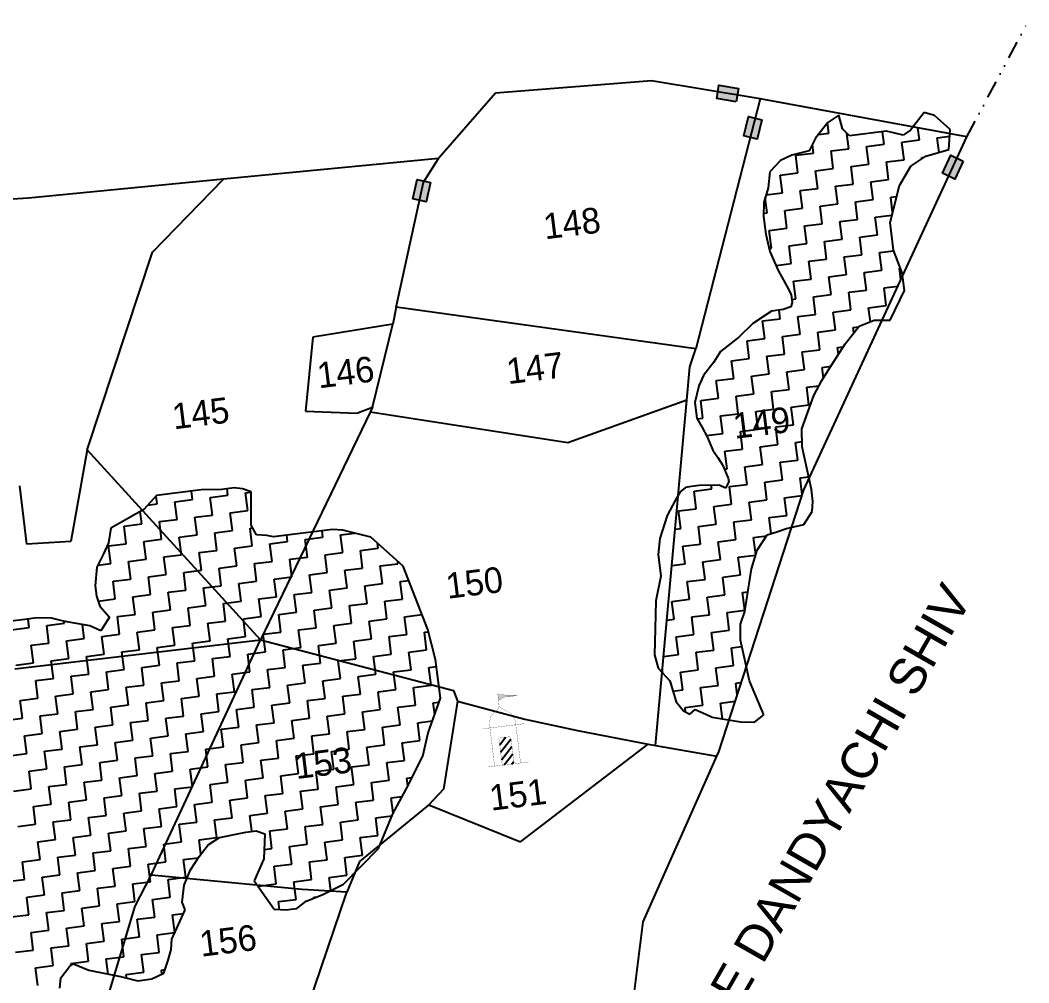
# Model space of a CAD drawing. Header units: metres. Extents: x 290108 to 292128, y 1990044 to 1991719.
# Drawn here: x 291841.8 to 292127.9, y 1991327.5 to 1991600.4 of the extents above; entities that cross this region are included whole.
import ezdxf
from ezdxf.enums import TextEntityAlignment as Align

# ---------------------------------------------------------------- set-up
doc = ezdxf.new("R2010")
doc.units = ezdxf.units.M
doc.header["$MEASUREMENT"] = 0
doc.linetypes.add('DIVIDE', pattern=[1.25, 0.5, -0.25, 0, -0.25, 0, -0.25])
for name, color, linetype in [('POLY_HATCH', 12, 'Continuous'), ('POLY_PARCEL', 6, 'Continuous'), ('TEXT_MAPOUT', 7, 'Continuous'), ('TEXT_PARCEL', 7, 'Continuous'), ('V_BOUND_LINE', 7, 'Continuous'), ('V_DIVIDE_LINE', 7, 'DIVIDE')]:
    doc.layers.add(name, color=color, linetype=linetype)
doc.styles.get("Standard").update_dxf_attribs({"font": 'arial.ttf'})
doc.styles.add('TEXT_MAP', font='')
doc.styles.get('TEXT_MAP').set_extended_font_data('Kruti Dev 050')

msp = doc.modelspace()

# ---------------------------------------------------------------- hatches: boundary and pattern name
for points in [[(292039.99, 1991582.02), (292039.34, 1991578.19), (292044.89, 1991577.26), (292045.53, 1991581.09)], [(292047.01, 1991567.65), (292050.78, 1991566.68), (292052.18, 1991572.12), (292048.41, 1991573.09)], [(292103.39, 1991557.01), (292106.92, 1991555.38), (292109.28, 1991560.48), (292105.75, 1991562.12)], [(291953.18, 1991549.75), (291956.98, 1991548.92), (291958.18, 1991554.42), (291954.38, 1991555.25)]]:
    msp.add_hatch(color=256).paths.add_polyline_path(points)
at = {"linetype": 'Continuous'}
msp.add_hatch(color=256, dxfattribs=at).paths.add_polyline_path([(291978.81, 1991408.33), (291979.84, 1991408.64), (291981.02, 1991408.67), (291982.47, 1991408.91), (291979.45, 1991408.95), (291978.45, 1991409.35), (291977.26, 1991409.38), (291977.44, 1991407.68), (291977.64, 1991407.72)])
h = msp.add_hatch(dxfattribs=at)
h.set_pattern_fill('ANSI31', color=256, scale=12.001365, angle=7.0915, style=0)
h.set_pattern_definition([(52.0915, (291708.576, 1991017.4517), (-1.183624, 0.9217083), [])])
h.paths.add_polyline_path([(291977.57, 1991396.86), (291978.53, 1991389.17), (291981.85, 1991389.58), (291980.9, 1991397.27)])

# ---------------------------------------------------------------- linework, layer by layer
for points in [[(292044.89, 1991577.26), (292039.34, 1991578.19), (292039.99, 1991582.02), (292045.53, 1991581.09)], [(292052.18, 1991572.12), (292050.78, 1991566.68), (292047.01, 1991567.65), (292048.41, 1991573.09)], [(292109.28, 1991560.48), (292106.92, 1991555.38), (292103.39, 1991557.01), (292105.75, 1991562.12)], [(291958.18, 1991554.42), (291956.98, 1991548.92), (291953.18, 1991549.75), (291954.38, 1991555.25)]]:
    msp.add_lwpolyline(points, close=True)
at = {"linetype": 'Continuous', "const_width": 0.06}
for points in [[(291977.64, 1991405.82), (291977.26, 1991409.38), (291978.45, 1991409.35), (291979.45, 1991408.95), (291982.47, 1991408.91), (291981.02, 1991408.67), (291979.84, 1991408.64), (291978.81, 1991408.33), (291977.64, 1991407.72), (291977.44, 1991407.68)], [(291975.02, 1991399.74), (291974.85, 1991401.1), (291975.28, 1991402.93), (291976.25, 1991404.17), (291977.17, 1991404.88), (291977.64, 1991405.82), (291978.42, 1991405.27), (291979.89, 1991404.45), (291980.7, 1991404.07), (291981.45, 1991403.28), (291982.06, 1991402.23), (291982.37, 1991400.65)], [(291972.98, 1991399.48), (291984.65, 1991400.93)], [(291976.37, 1991388.9), (291975.02, 1991399.74)], [(291983.72, 1991389.81), (291982.37, 1991400.65)], [(291978.53, 1991389.17), (291977.57, 1991396.86), (291980.9, 1991397.27), (291981.85, 1991389.58)], [(291974.33, 1991388.65), (291986.11, 1991390.11)]]:
    msp.add_lwpolyline(points, dxfattribs=at)
at = {"layer": 'POLY_HATCH'}
for p, q in [((292073.96, 1991573.45), (292070.83, 1991571.37)), ((292075.01, 1991569.63), (292073.96, 1991573.45)), ((292098.2, 1991574.21), (292094.3, 1991569.2)), ((292101.12, 1991573.44), (292098.2, 1991574.21)), ((292105.58, 1991569.47), (292101.12, 1991573.44)), ((292070.83, 1991571.37), (292067.41, 1991566.99)), ((292076.96, 1991567.61), (292075.01, 1991569.63)), ((292087.54, 1991568.92), (292076.96, 1991567.61)), ((292092.21, 1991567.81), (292087.54, 1991568.92)), ((292094.3, 1991569.2), (292092.21, 1991567.81)), ((292105.16, 1991563.76), (292105.58, 1991569.47)), ((292067.41, 1991566.99), (292065.6, 1991563.37)), ((292060.66, 1991562.19), (292057.45, 1991560.66)), ((292065.6, 1991563.37), (292060.66, 1991562.19)), ((292094.43, 1991559.04), (292098.61, 1991561.82)), ((292098.61, 1991561.82), (292105.16, 1991563.76)), ((292057.45, 1991560.66), (292054.46, 1991557.46)), ((292091.15, 1991553.54), (292094.43, 1991559.04)), ((292054.46, 1991557.46), (292053.9, 1991552.86)), ((292053.9, 1991552.86), (292052.71, 1991548.76)), ((292088.5, 1991543.03), (292091.15, 1991553.54)), ((292052.71, 1991548.76), (292052.64, 1991544.79)), ((292052.64, 1991544.79), (292053.26, 1991539.78)), ((292089.47, 1991535.24), (292088.5, 1991543.03)), ((292053.26, 1991539.78), (292054.44, 1991534.84)), ((292054.44, 1991534.84), (292056.8, 1991529.48)), ((292091.97, 1991528.76), (292089.47, 1991535.24)), ((292056.8, 1991529.48), (292059.73, 1991524.19)), ((292092.6, 1991523.75), (292091.97, 1991528.76)), ((292059.73, 1991524.19), (292060.49, 1991522.58)), ((292060.49, 1991522.58), (292060.77, 1991520.36)), ((292088.55, 1991515.33), (292092.6, 1991523.75)), ((292060.35, 1991519.17), (292058.19, 1991518.34)), ((292060.77, 1991520.36), (292060.35, 1991519.17)), ((292054.85, 1991517.92), (292049.62, 1991514.45)), ((292058.19, 1991518.34), (292054.85, 1991517.92)), ((292049.62, 1991514.45), (292045.58, 1991510.55)), ((292075.8, 1991508.66), (292079.71, 1991513.67)), ((292079.71, 1991513.67), (292084.02, 1991515.33)), ((292084.02, 1991515.33), (292088.55, 1991515.33)), ((292045.58, 1991510.55), (292040.42, 1991506.52)), ((292071.06, 1991501.28), (292075.8, 1991508.66)), ((292040.42, 1991506.52), (292038.54, 1991503.46)), ((292038.54, 1991503.46), (292035.62, 1991499.7)), ((292069.18, 1991498.22), (292071.06, 1991501.28)), ((292035.62, 1991499.7), (292034.29, 1991496.71)), ((292034.29, 1991496.71), (292033.17, 1991492.04)), ((292066.88, 1991493.98), (292069.18, 1991498.22)), ((292065.2, 1991489.24), (292066.88, 1991493.98)), ((292033.17, 1991492.04), (292033.73, 1991487.59)), ((292033.73, 1991487.59), (292035.19, 1991484.94)), ((292063.53, 1991484.51), (292065.2, 1991489.24)), ((292035.19, 1991484.94), (292036.65, 1991482.3)), ((292063.6, 1991479.43), (292063.53, 1991484.51)), ((292036.65, 1991482.3), (292038.25, 1991478.54)), ((292038.25, 1991478.54), (292039.64, 1991476.45)), ((292066.23, 1991467.32), (292063.6, 1991479.43)), ((292039.64, 1991476.45), (292041.03, 1991474.36)), ((292041.03, 1991474.36), (292042.63, 1991470.6)), ((292042.63, 1991470.6), (292042.77, 1991469.49)), ((291893.18, 1991467.23), (291880.46, 1991465.65)), ((291899.03, 1991467.37), (291893.18, 1991467.23)), ((291902.5, 1991467.8), (291899.03, 1991467.37)), ((291904.88, 1991467.51), (291902.5, 1991467.8)), ((291907.34, 1991466.65), (291904.88, 1991467.51)), ((292030.51, 1991467.96), (292028.98, 1991466.64)), ((292032.18, 1991468.17), (292030.51, 1991467.96)), ((292034.41, 1991468.45), (292032.18, 1991468.17)), ((292040.05, 1991468.59), (292034.41, 1991468.45)), ((292041.86, 1991467.68), (292040.05, 1991468.59)), ((292042.77, 1991469.49), (292041.86, 1991467.68)), ((292066.65, 1991463.98), (292066.23, 1991467.32)), ((291880.46, 1991465.65), (291876.84, 1991461.68)), ((291907.33, 1991457.26), (291907.34, 1991466.65)), ((292027.58, 1991464.21), (292025.28, 1991459.96)), ((292028.98, 1991466.64), (292027.58, 1991464.21)), ((291876.84, 1991461.68), (291867.51, 1991456.41)), ((292066.44, 1991461.13), (292066.65, 1991463.98)), ((292025.28, 1991459.96), (292023.26, 1991453.49)), ((292064.07, 1991457.44), (292066.44, 1991461.13)), ((291867.51, 1991456.41), (291866.86, 1991452.22)), ((291908.85, 1991454.51), (291907.33, 1991457.26)), ((291930.39, 1991456.02), (291913.62, 1991453.93)), ((291933.35, 1991455.8), (291930.39, 1991456.02)), ((291941.22, 1991453.85), (291933.35, 1991455.8)), ((292056.41, 1991455.35), (292059.12, 1991456.26)), ((292059.12, 1991456.26), (292064.07, 1991457.44)), ((291911.81, 1991454.29), (291908.85, 1991454.51)), ((291913.62, 1991453.93), (291911.81, 1991454.29)), ((291950.47, 1991445.61), (291941.22, 1991453.85)), ((292023.26, 1991453.49), (292022.7, 1991448.9)), ((292050.83, 1991450.14), (292053.69, 1991454.45)), ((292053.69, 1991454.45), (292056.41, 1991455.35)), ((291866.86, 1991452.22), (291865.49, 1991449.12)), ((292049.23, 1991444.85), (292050.83, 1991450.14)), ((291864.54, 1991447.24), (291863.6, 1991445.36)), ((291865.49, 1991449.12), (291864.54, 1991447.24)), ((292022.7, 1991448.9), (292023.46, 1991442.77)), ((291863.6, 1991445.36), (291863.09, 1991440.02)), ((291957.4, 1991427.69), (291950.47, 1991445.61)), ((292047.34, 1991432.74), (292049.23, 1991444.85)), ((292023.46, 1991442.77), (292022.06, 1991435.81)), ((291863.09, 1991440.02), (291863.45, 1991437.13)), ((291863.45, 1991437.13), (291864.39, 1991434.31)), ((292022.06, 1991435.81), (292021.92, 1991427.88)), ((291864.39, 1991434.31), (291867.14, 1991431.13)), ((292046.08, 1991429.19), (292047.34, 1991432.74)), ((291843.14, 1991430.49), (291838.52, 1991429.92)), ((291846.61, 1991430.93), (291843.14, 1991430.49)), ((291850.73, 1991430.85), (291846.61, 1991430.93)), ((291853.77, 1991430.06), (291850.73, 1991430.85)), ((291855.57, 1991429.69), (291853.77, 1991430.06)), ((291867.14, 1991431.13), (291864.68, 1991427.3)), ((291861.57, 1991428.68), (291855.57, 1991429.69)), ((291864.68, 1991427.3), (291861.57, 1991428.68)), ((291959.63, 1991419.17), (291957.4, 1991427.69)), ((292021.92, 1991427.88), (292021.71, 1991420.5)), ((292046.08, 1991424.67), (292046.08, 1991429.19)), ((292048.65, 1991413.11), (292046.08, 1991424.67)), ((291961, 1991408.19), (291959.63, 1991419.17)), ((292021.71, 1991420.5), (292022.75, 1991416.67)), ((292022.75, 1991416.67), (292026.02, 1991413.12)), ((292026.02, 1991413.12), (292027.89, 1991407.14)), ((292052.68, 1991403.43), (292048.65, 1991413.11)), ((291957.52, 1991398.37), (291961, 1991408.19)), ((292027.89, 1991407.14), (292029.91, 1991404.56)), ((292029.91, 1991404.56), (292031.72, 1991403.65)), ((292031.72, 1991403.65), (292033.25, 1991404.98)), ((292033.25, 1991404.98), (292036.25, 1991403.65)), ((292036.25, 1991403.65), (292038.06, 1991402.75)), ((292038.06, 1991402.75), (292046.14, 1991401.49)), ((292046.14, 1991401.49), (292050.11, 1991401.42)), ((292050.11, 1991401.42), (292052.68, 1991403.43)), ((291956, 1991391.72), (291957.52, 1991398.37)), ((291951.3, 1991382.34), (291956, 1991391.72)), ((291947.46, 1991375.4), (291951.3, 1991382.34)), ((291943.41, 1991365.51), (291947.46, 1991375.4)), ((291898.39, 1991368.71), (291905.83, 1991370.22)), ((291905.83, 1991370.22), (291908.72, 1991370.58)), ((291908.72, 1991370.58), (291911.18, 1991369.72)), ((291911.18, 1991369.72), (291910.88, 1991362.64)), ((291895.13, 1991366.55), (291898.39, 1991368.71)), ((291892.6, 1991363.3), (291895.13, 1991366.55)), ((291933.5, 1991355.48), (291943.41, 1991365.51)), ((291890.14, 1991359.47), (291892.6, 1991363.3)), ((291910.88, 1991362.64), (291908.13, 1991356.43)), ((291888.33, 1991355.14), (291890.14, 1991359.47)), ((291908.13, 1991356.43), (291913.84, 1991348.34)), ((291927.43, 1991352.37), (291933.5, 1991355.48)), ((291887.75, 1991350.37), (291888.33, 1991355.14)), ((291888.62, 1991348.13), (291887.75, 1991350.37)), ((291920.27, 1991348.55), (291922.95, 1991350.64)), ((291922.95, 1991350.64), (291927.43, 1991352.37)), ((291884.83, 1991339.84), (291888.62, 1991348.13)), ((291913.84, 1991348.34), (291917.38, 1991348.19)), ((291917.38, 1991348.19), (291918.54, 1991348.33)), ((291918.54, 1991348.33), (291920.27, 1991348.55)), ((291884.61, 1991336.88), (291884.83, 1991339.84)), ((291883.81, 1991333.85), (291884.61, 1991336.88)), ((291855.84, 1991332.13), (291856.93, 1991332.85)), ((291856.93, 1991332.85), (291861.26, 1991331.04)), ((291882.51, 1991330.16), (291883.81, 1991333.85)), ((291853.31, 1991328.88), (291855.84, 1991332.13)), ((291861.26, 1991331.04), (291870.3, 1991329.23)), ((291879.18, 1991328.58), (291882.51, 1991330.16)), ((291853.09, 1991325.92), (291853.31, 1991328.88)), ((291870.3, 1991329.23), (291875.14, 1991328.07)), ((291875.14, 1991328.07), (291879.18, 1991328.58))]:
    msp.add_line(p, q, dxfattribs=at)
at = {"layer": 'POLY_HATCH', "linetype": 'Continuous'}
for p, q in [((292071.18, 1991568.37), (292070.81, 1991571.34)), ((292068.21, 1991568), (292071.18, 1991568.37)), ((292076.81, 1991563.98), (292076.27, 1991568.31)), ((292086.84, 1991565.23), (292086.39, 1991568.78)), ((292096.86, 1991566.48), (292096.43, 1991569.88)), ((292101.87, 1991567.1), (292105.44, 1991567.55)), ((292102.39, 1991562.94), (292101.87, 1991567.1)), ((292066.79, 1991562.74), (292066.49, 1991565.14)), ((292081.82, 1991564.61), (292086.84, 1991565.23)), ((292082.45, 1991559.6), (292081.82, 1991564.61)), ((292091.85, 1991565.86), (292096.86, 1991566.48)), ((292092.47, 1991560.84), (292091.85, 1991565.86)), ((292061.78, 1991562.11), (292066.79, 1991562.74)), ((292062.4, 1991557.1), (292061.78, 1991562.11)), ((292071.8, 1991563.36), (292076.81, 1991563.98)), ((292072.42, 1991558.35), (292071.8, 1991563.36)), ((292097.48, 1991561.47), (292098.22, 1991561.56)), ((292097.53, 1991561.1), (292097.48, 1991561.47)), ((292077.44, 1991558.97), (292082.45, 1991559.6)), ((292078.06, 1991553.96), (292077.44, 1991558.97)), ((292087.46, 1991560.22), (292092.47, 1991560.84)), ((292088.08, 1991555.21), (292087.46, 1991560.22)), ((292057.39, 1991556.48), (292062.4, 1991557.1)), ((292058.01, 1991551.47), (292057.39, 1991556.48)), ((292067.41, 1991557.73), (292072.42, 1991558.35)), ((292068.04, 1991552.71), (292067.41, 1991557.73)), ((292073.05, 1991553.34), (292078.06, 1991553.96)), ((292073.67, 1991548.33), (292073.05, 1991553.34)), ((292083.07, 1991554.59), (292088.08, 1991555.21)), ((292083.69, 1991549.57), (292083.07, 1991554.59)), ((292053.63, 1991545.83), (292053.1, 1991550.09)), ((292053.32, 1991550.88), (292058.01, 1991551.47)), ((292063.02, 1991552.09), (292068.04, 1991552.71)), ((292063.65, 1991547.08), (292063.02, 1991552.09)), ((292088.71, 1991550.2), (292090.36, 1991550.4)), ((292089.23, 1991545.94), (292088.71, 1991550.2)), ((292058.64, 1991546.46), (292063.65, 1991547.08)), ((292068.66, 1991547.7), (292073.67, 1991548.33)), ((292069.28, 1991542.69), (292068.66, 1991547.7)), ((292078.68, 1991548.95), (292083.69, 1991549.57)), ((292079.31, 1991543.94), (292078.68, 1991548.95)), ((292052.65, 1991545.71), (292053.63, 1991545.83)), ((292059.26, 1991541.45), (292058.64, 1991546.46)), ((292084.32, 1991544.56), (292089.03, 1991545.15)), ((292084.94, 1991539.55), (292084.32, 1991544.56)), ((292054.25, 1991540.82), (292059.26, 1991541.45)), ((292064.27, 1991542.07), (292069.28, 1991542.69)), ((292064.9, 1991537.06), (292064.27, 1991542.07)), ((292074.29, 1991543.32), (292079.31, 1991543.94)), ((292074.92, 1991538.3), (292074.29, 1991543.32)), ((292054.87, 1991535.81), (292054.25, 1991540.82)), ((292079.93, 1991538.93), (292084.94, 1991539.55)), ((292080.55, 1991533.92), (292079.93, 1991538.93)), ((292054.23, 1991535.73), (292054.87, 1991535.81)), ((292059.88, 1991536.43), (292064.9, 1991537.06)), ((292060.51, 1991531.42), (292059.88, 1991536.43)), ((292069.91, 1991537.68), (292074.92, 1991538.3)), ((292070.53, 1991532.67), (292069.91, 1991537.68)), ((292075.54, 1991533.29), (292080.55, 1991533.92)), ((292076.16, 1991528.28), (292075.54, 1991533.29)), ((292085.56, 1991534.54), (292089.55, 1991535.04)), ((292086.19, 1991529.53), (292085.56, 1991534.54)), ((292056.18, 1991530.88), (292060.51, 1991531.42)), ((292065.52, 1991532.05), (292070.53, 1991532.67)), ((292066.14, 1991527.03), (292065.52, 1991532.05)), ((292091.2, 1991530.15), (292091.42, 1991530.18)), ((292091.6, 1991526.91), (292091.2, 1991530.15)), ((292061.13, 1991526.41), (292066.14, 1991527.03)), ((292071.15, 1991527.66), (292076.16, 1991528.28)), ((292071.78, 1991522.65), (292071.15, 1991527.66)), ((292081.18, 1991528.9), (292086.19, 1991529.53)), ((292081.8, 1991523.89), (292081.18, 1991528.9)), ((292061.75, 1991521.4), (292061.13, 1991526.41)), ((292086.81, 1991524.52), (292090.72, 1991525)), ((292087.43, 1991519.51), (292086.81, 1991524.52)), ((292060.66, 1991521.26), (292061.75, 1991521.4)), ((292066.77, 1991522.02), (292071.78, 1991522.65)), ((292067.39, 1991517.01), (292066.77, 1991522.02)), ((292076.79, 1991523.27), (292081.8, 1991523.89)), ((292077.41, 1991518.26), (292076.79, 1991523.27)), ((292082.42, 1991518.88), (292087.43, 1991519.51)), ((292082.92, 1991514.91), (292082.42, 1991518.88)), ((292052.35, 1991515.14), (292057.37, 1991515.76)), ((292057.37, 1991515.76), (292057.06, 1991518.2)), ((292062.38, 1991516.39), (292067.39, 1991517.01)), ((292063, 1991511.38), (292062.38, 1991516.39)), ((292072.4, 1991517.64), (292077.41, 1991518.26)), ((292073.02, 1991512.62), (292072.4, 1991517.64)), ((292052.98, 1991510.13), (292052.35, 1991515.14)), ((292078.04, 1991513.25), (292079.52, 1991513.43)), ((292078.22, 1991511.76), (292078.04, 1991513.25)), ((292047.97, 1991509.51), (292052.98, 1991510.13)), ((292057.99, 1991510.75), (292063, 1991511.38)), ((292058.61, 1991505.74), (292057.99, 1991510.75)), ((292068.01, 1991512), (292073.02, 1991512.62)), ((292068.64, 1991506.99), (292068.01, 1991512)), ((292048.59, 1991504.49), (292047.97, 1991509.51)), ((292063.62, 1991506.37), (292068.64, 1991506.99)), ((292073.65, 1991507.61), (292075.26, 1991507.81)), ((292073.89, 1991505.68), (292073.65, 1991507.61)), ((292043.58, 1991503.87), (292048.59, 1991504.49)), ((292053.6, 1991505.12), (292058.61, 1991505.74)), ((292054.23, 1991500.11), (292053.6, 1991505.12)), ((292064.25, 1991501.35), (292063.62, 1991506.37)), ((292038.36, 1991503.22), (292038.57, 1991503.25)), ((292038.57, 1991503.25), (292038.54, 1991503.45)), ((292044.2, 1991498.86), (292043.58, 1991503.87)), ((292059.24, 1991500.73), (292064.25, 1991501.35)), ((292069.26, 1991501.98), (292071.7, 1991502.28)), ((292069.63, 1991498.96), (292069.26, 1991501.98)), ((292039.19, 1991498.24), (292044.2, 1991498.86)), ((292049.21, 1991499.48), (292054.23, 1991500.11)), ((292049.84, 1991494.47), (292049.21, 1991499.48)), ((292059.86, 1991495.72), (292059.24, 1991500.73)), ((292039.81, 1991493.23), (292039.19, 1991498.24)), ((292054.85, 1991495.1), (292059.86, 1991495.72)), ((292064.87, 1991496.34), (292068.4, 1991496.78)), ((292065.49, 1991491.33), (292064.87, 1991496.34)), ((292034.8, 1991492.6), (292039.81, 1991493.23)), ((292044.83, 1991493.85), (292049.84, 1991494.47)), ((292045.45, 1991488.84), (292044.83, 1991493.85)), ((292055.47, 1991490.08), (292054.85, 1991495.1)), ((292035.43, 1991487.59), (292034.8, 1991492.6)), ((292050.46, 1991489.46), (292055.47, 1991490.08)), ((292060.48, 1991490.71), (292065.49, 1991491.33)), ((292061.11, 1991485.7), (292060.48, 1991490.71)), ((292033.84, 1991487.39), (292035.43, 1991487.59)), ((292040.44, 1991488.21), (292045.45, 1991488.84)), ((292041.06, 1991483.2), (292040.44, 1991488.21)), ((292051.08, 1991484.45), (292050.46, 1991489.46)), ((292046.07, 1991483.83), (292051.08, 1991484.45)), ((292056.1, 1991485.07), (292061.11, 1991485.7)), ((292056.72, 1991480.06), (292056.1, 1991485.07)), ((292036.47, 1991482.63), (292041.06, 1991483.2)), ((292046.7, 1991478.81), (292046.07, 1991483.83)), ((292041.68, 1991478.19), (292046.7, 1991478.81)), ((292051.71, 1991479.44), (292056.72, 1991480.06)), ((292052.33, 1991474.43), (292051.71, 1991479.44)), ((292061.73, 1991480.68), (292063.58, 1991480.91)), ((292062.35, 1991475.67), (292061.73, 1991480.68)), ((292042.31, 1991473.18), (292041.68, 1991478.19)), ((292057.34, 1991475.05), (292062.35, 1991475.67)), ((292041.57, 1991473.09), (292042.31, 1991473.18)), ((292047.32, 1991473.8), (292052.33, 1991474.43)), ((292047.94, 1991468.79), (292047.32, 1991473.8)), ((292057.97, 1991470.04), (292057.34, 1991475.05)), ((292052.95, 1991469.42), (292057.97, 1991470.04)), ((292062.98, 1991470.66), (292065.44, 1991470.97)), ((292063.57, 1991465.91), (292062.98, 1991470.66)), ((291900.74, 1991465.75), (291900.52, 1991467.56)), ((292032.91, 1991466.92), (292037.92, 1991467.54)), ((292033.53, 1991461.91), (292032.91, 1991466.92)), ((292037.92, 1991467.54), (292037.8, 1991468.53)), ((292042.93, 1991468.17), (292047.94, 1991468.79)), ((292043.55, 1991463.16), (292042.93, 1991468.17)), ((292053.58, 1991464.4), (292052.95, 1991469.42)), ((291880.7, 1991463.25), (291880.4, 1991465.59)), ((291885.71, 1991463.88), (291890.72, 1991464.5)), ((291890.72, 1991464.5), (291890.42, 1991466.89)), ((291895.73, 1991465.12), (291900.74, 1991465.75)), ((291896.35, 1991460.11), (291895.73, 1991465.12)), ((291905.75, 1991466.37), (291907.34, 1991466.57)), ((291906.38, 1991461.36), (291905.75, 1991466.37)), ((292048.57, 1991463.78), (292053.58, 1991464.4)), ((292058.59, 1991465.03), (292063.48, 1991465.64)), ((292059.21, 1991460.02), (292058.59, 1991465.03)), ((291877.96, 1991462.91), (291880.7, 1991463.25)), ((291886.33, 1991458.86), (291885.71, 1991463.88)), ((291901.36, 1991460.73), (291906.38, 1991461.36)), ((292028.52, 1991461.29), (292033.53, 1991461.91)), ((292029.14, 1991456.27), (292028.52, 1991461.29)), ((292038.54, 1991462.53), (292043.55, 1991463.16)), ((292039.17, 1991457.52), (292038.54, 1991462.53)), ((292049.19, 1991458.77), (292048.57, 1991463.78)), ((291876.31, 1991457.62), (291875.87, 1991461.13)), ((291881.32, 1991458.24), (291886.33, 1991458.86)), ((291891.34, 1991459.49), (291896.35, 1991460.11)), ((291891.97, 1991454.48), (291891.34, 1991459.49)), ((291901.99, 1991455.72), (291901.36, 1991460.73)), ((292044.18, 1991458.15), (292049.19, 1991458.77)), ((292054.2, 1991459.39), (292059.21, 1991460.02)), ((292054.77, 1991454.81), (292054.2, 1991459.39)), ((291871.3, 1991456.99), (291876.31, 1991457.62)), ((291871.92, 1991451.98), (291871.3, 1991456.99)), ((291881.94, 1991453.23), (291881.32, 1991458.24)), ((291896.98, 1991455.1), (291901.99, 1991455.72)), ((291907, 1991456.35), (291907.78, 1991456.44)), ((291907.62, 1991451.33), (291907, 1991456.35)), ((291927.67, 1991453.83), (291927.44, 1991455.65)), ((292027.53, 1991456.07), (292029.14, 1991456.27)), ((292034.16, 1991456.9), (292039.17, 1991457.52)), ((292034.78, 1991451.89), (292034.16, 1991456.9)), ((292044.8, 1991453.13), (292044.18, 1991458.15)), ((291876.93, 1991452.61), (291881.94, 1991453.23)), ((291886.95, 1991453.85), (291891.97, 1991454.48)), ((291887.58, 1991448.84), (291886.95, 1991453.85)), ((291897.6, 1991450.09), (291896.98, 1991455.1)), ((291917.65, 1991452.58), (291917.42, 1991454.4)), ((291922.66, 1991453.21), (291927.67, 1991453.83)), ((291923.28, 1991448.19), (291922.66, 1991453.21)), ((291932.68, 1991454.45), (291936.74, 1991454.96)), ((291933.3, 1991449.44), (291932.68, 1991454.45)), ((292039.79, 1991452.51), (292044.8, 1991453.13)), ((292049.81, 1991453.76), (292053.54, 1991454.22)), ((292050.43, 1991448.8), (292049.81, 1991453.76)), ((291866.91, 1991451.36), (291871.92, 1991451.98)), ((291867.53, 1991446.35), (291866.91, 1991451.36)), ((291877.55, 1991447.59), (291876.93, 1991452.61)), ((291892.59, 1991449.46), (291897.6, 1991450.09)), ((291902.61, 1991450.71), (291907.62, 1991451.33)), ((291903.24, 1991445.7), (291902.61, 1991450.71)), ((291912.63, 1991451.96), (291917.65, 1991452.58)), ((291913.26, 1991446.95), (291912.63, 1991451.96)), ((291938.32, 1991450.06), (291943.33, 1991450.69)), ((291938.94, 1991445.05), (291938.32, 1991450.06)), ((291943.33, 1991450.69), (291943.15, 1991452.13)), ((292029.77, 1991451.26), (292034.78, 1991451.89)), ((292030.39, 1991446.25), (292029.77, 1991451.26)), ((292040.41, 1991447.5), (292039.79, 1991452.51)), ((291872.54, 1991446.97), (291877.55, 1991447.59)), ((291873.17, 1991441.96), (291872.54, 1991446.97)), ((291882.57, 1991448.22), (291887.58, 1991448.84)), ((291883.19, 1991443.21), (291882.57, 1991448.22)), ((291893.21, 1991444.45), (291892.59, 1991449.46)), ((291908.25, 1991446.32), (291913.26, 1991446.95)), ((291918.27, 1991447.57), (291923.28, 1991448.19)), ((291918.89, 1991442.56), (291918.27, 1991447.57)), ((291928.29, 1991448.82), (291933.3, 1991449.44)), ((291928.92, 1991443.81), (291928.29, 1991448.82)), ((291948.96, 1991446.3), (291948.87, 1991447.03)), ((292035.4, 1991446.88), (292040.41, 1991447.5)), ((292045.43, 1991448.12), (292050.41, 1991448.74)), ((292046.05, 1991443.11), (292045.43, 1991448.12)), ((291863.87, 1991445.89), (291867.53, 1991446.35)), ((291888.2, 1991443.83), (291893.21, 1991444.45)), ((291898.22, 1991445.08), (291903.24, 1991445.7)), ((291898.85, 1991440.07), (291898.22, 1991445.08)), ((291908.87, 1991441.31), (291908.25, 1991446.32)), ((291933.93, 1991444.43), (291938.94, 1991445.05)), ((291934.55, 1991439.42), (291933.93, 1991444.43)), ((291943.95, 1991445.68), (291948.96, 1991446.3)), ((291944.57, 1991440.66), (291943.95, 1991445.68)), ((292026.59, 1991445.78), (292030.39, 1991446.25)), ((292036.03, 1991441.86), (292035.4, 1991446.88)), ((291868.16, 1991441.34), (291873.17, 1991441.96)), ((291868.78, 1991436.32), (291868.16, 1991441.34)), ((291878.18, 1991442.58), (291883.19, 1991443.21)), ((291878.8, 1991437.57), (291878.18, 1991442.58)), ((291888.82, 1991438.82), (291888.2, 1991443.83)), ((291903.86, 1991440.69), (291908.87, 1991441.31)), ((291913.88, 1991441.94), (291918.89, 1991442.56)), ((291914.5, 1991436.92), (291913.88, 1991441.94)), ((291923.9, 1991443.18), (291928.92, 1991443.81)), ((291924.53, 1991438.17), (291923.9, 1991443.18)), ((291949.58, 1991441.29), (291952.02, 1991441.59)), ((291950.21, 1991436.28), (291949.58, 1991441.29)), ((292031.01, 1991441.24), (292036.03, 1991441.86)), ((292031.64, 1991436.23), (292031.01, 1991441.24)), ((292041.04, 1991442.49), (292046.05, 1991443.11)), ((292041.66, 1991437.48), (292041.04, 1991442.49)), ((291883.81, 1991438.19), (291888.82, 1991438.82)), ((291893.84, 1991439.44), (291898.85, 1991440.07)), ((291894.46, 1991434.43), (291893.84, 1991439.44)), ((291904.48, 1991435.68), (291903.86, 1991440.69)), ((291929.54, 1991438.79), (291934.55, 1991439.42)), ((291930.16, 1991433.78), (291929.54, 1991438.79)), ((291939.56, 1991440.04), (291944.57, 1991440.66)), ((291940.19, 1991435.03), (291939.56, 1991440.04)), ((291863.92, 1991435.72), (291868.78, 1991436.32)), ((291873.79, 1991436.95), (291878.8, 1991437.57)), ((291874.41, 1991431.94), (291873.79, 1991436.95)), ((291884.44, 1991433.18), (291883.81, 1991438.19)), ((291899.47, 1991435.05), (291904.48, 1991435.68)), ((291909.49, 1991436.3), (291914.5, 1991436.92)), ((291910.12, 1991431.29), (291909.49, 1991436.3)), ((291919.52, 1991437.55), (291924.53, 1991438.17)), ((291920.14, 1991432.54), (291919.52, 1991437.55)), ((291945.2, 1991435.65), (291950.21, 1991436.28)), ((291945.82, 1991430.64), (291945.2, 1991435.65)), ((292026.63, 1991435.61), (292031.64, 1991436.23)), ((292027.25, 1991430.59), (292026.63, 1991435.61)), ((292036.65, 1991436.85), (292041.66, 1991437.48)), ((292037.27, 1991431.84), (292036.65, 1991436.85)), ((292046.67, 1991438.1), (292048.21, 1991438.29)), ((292047.3, 1991433.09), (292046.67, 1991438.1)), ((291879.43, 1991432.56), (291884.44, 1991433.18)), ((291889.45, 1991433.81), (291894.46, 1991434.43)), ((291890.07, 1991428.8), (291889.45, 1991433.81)), ((291900.09, 1991430.04), (291899.47, 1991435.05)), ((291925.15, 1991433.16), (291930.16, 1991433.78)), ((291925.77, 1991428.15), (291925.15, 1991433.16)), ((291935.17, 1991434.41), (291940.19, 1991435.03)), ((291935.8, 1991429.4), (291935.17, 1991434.41)), ((292042.28, 1991432.46), (292047.3, 1991433.09)), ((291844.35, 1991428.2), (291844.05, 1991430.61)), ((291854.37, 1991429.44), (291854.31, 1991429.91)), ((291869.4, 1991431.31), (291874.41, 1991431.94)), ((291870.03, 1991426.3), (291869.4, 1991431.31)), ((291880.05, 1991427.55), (291879.43, 1991432.56)), ((291895.08, 1991429.42), (291900.09, 1991430.04)), ((291905.11, 1991430.67), (291910.12, 1991431.29)), ((291905.73, 1991425.65), (291905.11, 1991430.67)), ((291915.13, 1991431.91), (291920.14, 1991432.54)), ((291915.75, 1991426.9), (291915.13, 1991431.91)), ((291940.81, 1991430.02), (291945.82, 1991430.64)), ((291941.43, 1991425.01), (291940.81, 1991430.02)), ((291950.83, 1991431.27), (291955.78, 1991431.88)), ((291951.46, 1991426.25), (291950.83, 1991431.27)), ((292025.19, 1991430.34), (292027.25, 1991430.59)), ((292032.26, 1991431.22), (292037.27, 1991431.84)), ((292032.88, 1991426.21), (292032.26, 1991431.22)), ((292042.91, 1991427.45), (292042.28, 1991432.46)), ((291839.33, 1991427.57), (291844.35, 1991428.2)), ((291849.36, 1991428.82), (291854.37, 1991429.44)), ((291849.98, 1991423.81), (291849.36, 1991428.82)), ((291860, 1991425.05), (291859.51, 1991429.03)), ((291875.04, 1991426.93), (291880.05, 1991427.55)), ((291875.66, 1991421.91), (291875.04, 1991426.93)), ((291885.06, 1991428.17), (291890.07, 1991428.8)), ((291885.68, 1991423.16), (291885.06, 1991428.17)), ((291895.71, 1991424.41), (291895.08, 1991429.42)), ((291910.74, 1991426.28), (291915.75, 1991426.9)), ((291920.76, 1991427.52), (291925.77, 1991428.15)), ((291921.39, 1991422.51), (291920.76, 1991427.52)), ((291930.79, 1991428.77), (291935.8, 1991429.4)), ((291931.41, 1991423.76), (291930.79, 1991428.77)), ((291956.47, 1991426.88), (291957.57, 1991427.02)), ((291957.09, 1991421.87), (291956.47, 1991426.88)), ((292037.9, 1991426.83), (292042.91, 1991427.45)), ((291854.99, 1991424.43), (291860, 1991425.05)), ((291855.61, 1991419.42), (291854.99, 1991424.43)), ((291865.01, 1991425.68), (291870.03, 1991426.3)), ((291865.64, 1991420.67), (291865.01, 1991425.68)), ((291890.69, 1991423.78), (291895.71, 1991424.41)), ((291900.72, 1991425.03), (291905.73, 1991425.65)), ((291901.34, 1991420.02), (291900.72, 1991425.03)), ((291911.36, 1991421.27), (291910.74, 1991426.28)), ((291936.42, 1991424.38), (291941.43, 1991425.01)), ((291937.04, 1991419.37), (291936.42, 1991424.38)), ((291946.44, 1991425.63), (291951.46, 1991426.25)), ((291947.07, 1991420.62), (291946.44, 1991425.63)), ((292027.87, 1991425.58), (292032.88, 1991426.21)), ((292028.5, 1991420.57), (292027.87, 1991425.58)), ((292038.52, 1991421.82), (292037.9, 1991426.83)), ((291844.97, 1991423.18), (291849.98, 1991423.81)), ((291845.59, 1991418.17), (291844.97, 1991423.18)), ((291870.65, 1991421.29), (291875.66, 1991421.91)), ((291871.27, 1991416.28), (291870.65, 1991421.29)), ((291880.67, 1991422.54), (291885.68, 1991423.16)), ((291881.3, 1991417.53), (291880.67, 1991422.54)), ((291891.32, 1991418.77), (291890.69, 1991423.78)), ((291906.35, 1991420.64), (291911.36, 1991421.27)), ((291916.38, 1991421.89), (291921.39, 1991422.51)), ((291917, 1991416.88), (291916.38, 1991421.89)), ((291926.4, 1991423.14), (291931.41, 1991423.76)), ((291927.02, 1991418.13), (291926.4, 1991423.14)), ((291952.08, 1991421.24), (291957.09, 1991421.87)), ((291952.7, 1991416.23), (291952.08, 1991421.24)), ((292033.51, 1991421.19), (292038.52, 1991421.82)), ((292034.13, 1991416.18), (292033.51, 1991421.19)), ((292043.53, 1991422.44), (292046.49, 1991422.81)), ((292044.15, 1991417.43), (292043.53, 1991422.44)), ((291850.6, 1991418.8), (291855.61, 1991419.42)), ((291851.23, 1991413.79), (291850.6, 1991418.8)), ((291860.63, 1991420.04), (291865.64, 1991420.67)), ((291861.25, 1991415.03), (291860.63, 1991420.04)), ((291886.31, 1991418.15), (291891.32, 1991418.77)), ((291896.33, 1991419.4), (291901.34, 1991420.02)), ((291896.95, 1991414.38), (291896.33, 1991419.4)), ((291906.98, 1991415.63), (291906.35, 1991420.64)), ((291932.03, 1991418.75), (291937.04, 1991419.37)), ((291932.66, 1991413.74), (291932.03, 1991418.75)), ((291942.06, 1991420), (291947.07, 1991420.62)), ((291942.68, 1991414.98), (291942.06, 1991420)), ((292024.25, 1991420.04), (292028.5, 1991420.57)), ((291840.58, 1991417.55), (291845.59, 1991418.17)), ((291866.26, 1991415.66), (291871.27, 1991416.28)), ((291866.88, 1991410.64), (291866.26, 1991415.66)), ((291876.28, 1991416.9), (291881.3, 1991417.53)), ((291876.91, 1991411.89), (291876.28, 1991416.9)), ((291886.93, 1991413.14), (291886.31, 1991418.15)), ((291901.96, 1991415.01), (291906.98, 1991415.63)), ((291911.99, 1991416.26), (291917, 1991416.88)), ((291912.61, 1991411.24), (291911.99, 1991416.26)), ((291922.01, 1991417.5), (291927.02, 1991418.13)), ((291922.63, 1991412.49), (291922.01, 1991417.5)), ((291947.69, 1991415.61), (291952.7, 1991416.23)), ((291948.31, 1991410.6), (291947.69, 1991415.61)), ((291957.71, 1991416.85), (291959.88, 1991417.12)), ((291958.34, 1991411.84), (291957.71, 1991416.85)), ((292024.07, 1991415.24), (292023.92, 1991416.43)), ((292029.12, 1991415.56), (292034.13, 1991416.18)), ((292029.74, 1991410.55), (292029.12, 1991415.56)), ((292039.14, 1991416.81), (292044.15, 1991417.43)), ((292039.77, 1991411.8), (292039.14, 1991416.81)), ((291846.22, 1991413.16), (291851.23, 1991413.79)), ((291846.84, 1991408.15), (291846.22, 1991413.16)), ((291856.24, 1991414.41), (291861.25, 1991415.03)), ((291856.86, 1991409.4), (291856.24, 1991414.41)), ((291881.92, 1991412.51), (291886.93, 1991413.14)), ((291891.94, 1991413.76), (291896.95, 1991414.38)), ((291892.57, 1991408.75), (291891.94, 1991413.76)), ((291902.59, 1991410), (291901.96, 1991415.01)), ((291927.65, 1991413.11), (291932.66, 1991413.74)), ((291928.27, 1991408.1), (291927.65, 1991413.11)), ((291937.67, 1991414.36), (291942.68, 1991414.98)), ((291938.29, 1991409.35), (291937.67, 1991414.36)), ((292044.78, 1991412.42), (292046.3, 1991412.61)), ((291861.87, 1991410.02), (291866.88, 1991410.64)), ((291862.5, 1991405.01), (291861.87, 1991410.02)), ((291871.9, 1991411.27), (291876.91, 1991411.89)), ((291872.52, 1991406.26), (291871.9, 1991411.27)), ((291882.54, 1991407.5), (291881.92, 1991412.51)), ((291897.58, 1991409.37), (291902.59, 1991410)), ((291907.6, 1991410.62), (291912.61, 1991411.24)), ((291908.22, 1991405.61), (291907.6, 1991410.62)), ((291917.62, 1991411.87), (291922.63, 1991412.49)), ((291918.25, 1991406.86), (291917.62, 1991411.87)), ((291943.3, 1991409.97), (291948.31, 1991410.6)), ((291943.93, 1991404.96), (291943.3, 1991409.97)), ((291953.33, 1991411.22), (291958.34, 1991411.84)), ((291953.95, 1991406.21), (291953.33, 1991411.22)), ((292026.93, 1991410.2), (292029.74, 1991410.55)), ((292034.76, 1991411.17), (292039.77, 1991411.8)), ((292035.38, 1991406.16), (292034.76, 1991411.17)), ((292045.18, 1991409.17), (292044.78, 1991412.42)), ((291841.83, 1991407.53), (291846.84, 1991408.15)), ((291842.45, 1991402.52), (291841.83, 1991407.53)), ((291851.85, 1991408.77), (291856.86, 1991409.4)), ((291852.47, 1991403.76), (291851.85, 1991408.77)), ((291877.53, 1991406.88), (291882.54, 1991407.5)), ((291878.15, 1991401.87), (291877.53, 1991406.88)), ((291887.55, 1991408.13), (291892.57, 1991408.75)), ((291888.18, 1991403.11), (291887.55, 1991408.13)), ((291898.2, 1991404.36), (291897.58, 1991409.37)), ((291913.23, 1991406.23), (291918.25, 1991406.86)), ((291923.26, 1991407.48), (291928.27, 1991408.1)), ((291923.88, 1991402.47), (291923.26, 1991407.48)), ((291933.28, 1991408.73), (291938.29, 1991409.35)), ((291933.9, 1991403.71), (291933.28, 1991408.73)), ((291958.96, 1991406.83), (291960.59, 1991407.03)), ((292040.39, 1991406.78), (292044.58, 1991407.31)), ((291857.49, 1991404.39), (291862.5, 1991405.01)), ((291858.11, 1991399.37), (291857.49, 1991404.39)), ((291867.51, 1991405.63), (291872.52, 1991406.26)), ((291868.13, 1991400.62), (291867.51, 1991405.63)), ((291893.19, 1991403.74), (291898.2, 1991404.36)), ((291903.21, 1991404.99), (291908.22, 1991405.61)), ((291903.83, 1991399.97), (291903.21, 1991404.99)), ((291913.86, 1991401.22), (291913.23, 1991406.23)), ((291938.91, 1991404.34), (291943.93, 1991404.96)), ((291939.54, 1991399.33), (291938.91, 1991404.34)), ((291948.94, 1991405.58), (291953.95, 1991406.21)), ((291949.56, 1991400.57), (291948.94, 1991405.58)), ((291959.37, 1991403.58), (291958.96, 1991406.83)), ((292030.37, 1991405.54), (292035.38, 1991406.16)), ((292030.53, 1991404.25), (292030.37, 1991405.54)), ((292040.95, 1991402.3), (292040.39, 1991406.78)), ((291837.44, 1991401.89), (291842.45, 1991402.52)), ((291847.46, 1991403.14), (291852.47, 1991403.76)), ((291848.09, 1991398.13), (291847.46, 1991403.14)), ((291873.14, 1991401.24), (291878.15, 1991401.87)), ((291873.77, 1991396.23), (291873.14, 1991401.24)), ((291883.17, 1991402.49), (291888.18, 1991403.11)), ((291883.79, 1991397.48), (291883.17, 1991402.49)), ((291893.81, 1991398.73), (291893.19, 1991403.74)), ((291908.85, 1991400.6), (291913.86, 1991401.22)), ((291918.87, 1991401.84), (291923.88, 1991402.47)), ((291919.49, 1991396.83), (291918.87, 1991401.84)), ((291928.89, 1991403.09), (291933.9, 1991403.71)), ((291929.52, 1991398.08), (291928.89, 1991403.09)), ((291954.57, 1991401.2), (291958.7, 1991401.71)), ((291955.2, 1991396.19), (291954.57, 1991401.2)), ((291853.1, 1991398.75), (291858.11, 1991399.37)), ((291853.72, 1991393.74), (291853.1, 1991398.75)), ((291863.12, 1991400), (291868.13, 1991400.62)), ((291863.74, 1991394.99), (291863.12, 1991400)), ((291888.8, 1991398.1), (291893.81, 1991398.73)), ((291898.82, 1991399.35), (291903.83, 1991399.97)), ((291899.45, 1991394.34), (291898.82, 1991399.35)), ((291909.47, 1991395.59), (291908.85, 1991400.6)), ((291934.53, 1991398.7), (291939.54, 1991399.33)), ((291935.15, 1991393.69), (291934.53, 1991398.7)), ((291944.55, 1991399.95), (291949.56, 1991400.57)), ((291945.17, 1991394.94), (291944.55, 1991399.95)), ((291843.07, 1991397.5), (291848.09, 1991398.13)), ((291843.7, 1991392.49), (291843.07, 1991397.5)), ((291868.75, 1991395.61), (291873.77, 1991396.23)), ((291869.38, 1991390.6), (291868.75, 1991395.61)), ((291878.78, 1991396.86), (291883.79, 1991397.48)), ((291879.4, 1991391.85), (291878.78, 1991396.86)), ((291889.42, 1991393.09), (291888.8, 1991398.1)), ((291904.46, 1991394.96), (291909.47, 1991395.59)), ((291914.48, 1991396.21), (291919.49, 1991396.83)), ((291915.1, 1991391.2), (291914.48, 1991396.21)), ((291924.5, 1991397.46), (291929.52, 1991398.08)), ((291925.13, 1991392.44), (291924.5, 1991397.46)), ((291950.18, 1991395.56), (291955.2, 1991396.19)), ((291950.81, 1991390.55), (291950.18, 1991395.56)), ((291848.71, 1991393.12), (291853.72, 1991393.74)), ((291849.33, 1991388.1), (291848.71, 1991393.12)), ((291858.73, 1991394.36), (291863.74, 1991394.99)), ((291859.36, 1991389.35), (291858.73, 1991394.36)), ((291884.41, 1991392.47), (291889.42, 1991393.09)), ((291894.44, 1991393.72), (291899.45, 1991394.34)), ((291895.06, 1991388.7), (291894.44, 1991393.72)), ((291905.08, 1991389.95), (291904.46, 1991394.96)), ((291930.14, 1991393.07), (291935.15, 1991393.69)), ((291930.76, 1991388.06), (291930.14, 1991393.07)), ((291940.16, 1991394.32), (291945.17, 1991394.94)), ((291940.79, 1991389.3), (291940.16, 1991394.32)), ((291838.69, 1991391.87), (291843.7, 1991392.49)), ((291864.37, 1991389.97), (291869.38, 1991390.6)), ((291864.99, 1991384.96), (291864.37, 1991389.97)), ((291874.39, 1991391.22), (291879.4, 1991391.85)), ((291875.01, 1991386.21), (291874.39, 1991391.22)), ((291885.04, 1991387.46), (291884.41, 1991392.47)), ((291900.07, 1991389.33), (291905.08, 1991389.95)), ((291910.09, 1991390.57), (291915.1, 1991391.2)), ((291910.72, 1991385.56), (291910.09, 1991390.57)), ((291920.12, 1991391.82), (291925.13, 1991392.44)), ((291920.74, 1991386.81), (291920.12, 1991391.82)), ((291945.8, 1991389.93), (291950.81, 1991390.55)), ((291946.42, 1991384.92), (291945.8, 1991389.93)), ((291844.32, 1991387.48), (291849.33, 1991388.1)), ((291844.94, 1991382.47), (291844.32, 1991387.48)), ((291854.34, 1991388.73), (291859.36, 1991389.35)), ((291854.97, 1991383.72), (291854.34, 1991388.73)), ((291880.02, 1991386.83), (291885.04, 1991387.46)), ((291880.65, 1991381.82), (291880.02, 1991386.83)), ((291890.05, 1991388.08), (291895.06, 1991388.7)), ((291890.67, 1991383.07), (291890.05, 1991388.08)), ((291900.69, 1991384.32), (291900.07, 1991389.33)), ((291925.75, 1991387.43), (291930.76, 1991388.06)), ((291926.37, 1991382.42), (291925.75, 1991387.43)), ((291935.77, 1991388.68), (291940.79, 1991389.3)), ((291936.4, 1991383.67), (291935.77, 1991388.68)), ((291859.98, 1991384.34), (291864.99, 1991384.96)), ((291860.6, 1991379.33), (291859.98, 1991384.34)), ((291870, 1991385.59), (291875.01, 1991386.21)), ((291870.63, 1991380.58), (291870, 1991385.59)), ((291895.68, 1991383.69), (291900.69, 1991384.32)), ((291905.71, 1991384.94), (291910.72, 1991385.56)), ((291906.33, 1991379.93), (291905.71, 1991384.94)), ((291915.73, 1991386.19), (291920.74, 1991386.81)), ((291916.35, 1991381.18), (291915.73, 1991386.19)), ((291941.41, 1991384.29), (291946.42, 1991384.92)), ((291942.03, 1991379.28), (291941.41, 1991384.29)), ((291951.43, 1991385.54), (291953, 1991385.73)), ((291951.72, 1991383.19), (291951.43, 1991385.54)), ((291839.93, 1991381.85), (291844.94, 1991382.47)), ((291849.96, 1991383.09), (291854.97, 1991383.72)), ((291850.58, 1991378.08), (291849.96, 1991383.09)), ((291875.64, 1991381.2), (291880.65, 1991381.82)), ((291876.26, 1991376.19), (291875.64, 1991381.2)), ((291885.66, 1991382.45), (291890.67, 1991383.07)), ((291886.28, 1991377.43), (291885.66, 1991382.45)), ((291896.31, 1991378.68), (291895.68, 1991383.69)), ((291911.34, 1991380.55), (291916.35, 1991381.18)), ((291921.36, 1991381.8), (291926.37, 1991382.42)), ((291921.99, 1991376.79), (291921.36, 1991381.8)), ((291931.39, 1991383.05), (291936.4, 1991383.67)), ((291932.01, 1991378.03), (291931.39, 1991383.05)), ((291855.59, 1991378.71), (291860.6, 1991379.33)), ((291856.21, 1991373.69), (291855.59, 1991378.71)), ((291865.61, 1991379.95), (291870.63, 1991380.58)), ((291866.24, 1991374.94), (291865.61, 1991379.95)), ((291891.29, 1991378.06), (291896.31, 1991378.68)), ((291901.32, 1991379.3), (291906.33, 1991379.93)), ((291901.94, 1991374.29), (291901.32, 1991379.3)), ((291911.96, 1991375.54), (291911.34, 1991380.55)), ((291937.02, 1991378.66), (291942.03, 1991379.28)), ((291937.64, 1991373.65), (291937.02, 1991378.66)), ((291947.04, 1991379.9), (291950.17, 1991380.29)), ((291947.58, 1991375.61), (291947.04, 1991379.9)), ((291845.57, 1991377.46), (291850.58, 1991378.08)), ((291846.19, 1991372.45), (291845.57, 1991377.46)), ((291871.25, 1991375.56), (291876.26, 1991376.19)), ((291871.87, 1991370.55), (291871.25, 1991375.56)), ((291881.27, 1991376.81), (291886.28, 1991377.43)), ((291881.9, 1991371.8), (291881.27, 1991376.81)), ((291891.92, 1991373.05), (291891.29, 1991378.06)), ((291906.95, 1991374.92), (291911.96, 1991375.54)), ((291916.97, 1991376.16), (291921.99, 1991376.79)), ((291917.6, 1991371.15), (291916.97, 1991376.16)), ((291927, 1991377.41), (291932.01, 1991378.03)), ((291927.62, 1991372.4), (291927, 1991377.41)), ((291851.2, 1991373.07), (291856.21, 1991373.69)), ((291851.83, 1991368.06), (291851.2, 1991373.07)), ((291861.23, 1991374.32), (291866.24, 1991374.94)), ((291861.85, 1991369.31), (291861.23, 1991374.32)), ((291886.91, 1991372.42), (291891.92, 1991373.05)), ((291896.93, 1991373.67), (291901.94, 1991374.29)), ((291897.55, 1991368.66), (291896.93, 1991373.67)), ((291907.49, 1991370.56), (291906.95, 1991374.92)), ((291932.63, 1991373.02), (291937.64, 1991373.65)), ((291933.26, 1991368.01), (291932.63, 1991373.02)), ((291942.66, 1991374.27), (291947.23, 1991374.84)), ((291943.28, 1991369.26), (291942.66, 1991374.27)), ((291841.18, 1991371.82), (291846.19, 1991372.45)), ((291866.86, 1991369.93), (291871.87, 1991370.55)), ((291867.48, 1991364.92), (291866.86, 1991369.93)), ((291876.88, 1991371.18), (291881.9, 1991371.8)), ((291877.51, 1991366.16), (291876.88, 1991371.18)), ((291887.53, 1991367.41), (291886.91, 1991372.42)), ((291912.59, 1991370.53), (291917.6, 1991371.15)), ((291913.21, 1991365.52), (291912.59, 1991370.53)), ((291922.61, 1991371.78), (291927.62, 1991372.4)), ((291923.23, 1991366.76), (291922.61, 1991371.78)), ((291846.82, 1991367.44), (291851.83, 1991368.06)), ((291847.44, 1991362.42), (291846.82, 1991367.44)), ((291856.84, 1991368.68), (291861.85, 1991369.31)), ((291857.46, 1991363.67), (291856.84, 1991368.68)), ((291882.52, 1991366.79), (291887.53, 1991367.41)), ((291892.54, 1991368.04), (291897.55, 1991368.66)), ((291893.04, 1991363.99), (291892.54, 1991368.04)), ((291928.24, 1991367.39), (291933.26, 1991368.01)), ((291928.87, 1991362.38), (291928.24, 1991367.39)), ((291938.27, 1991368.63), (291943.28, 1991369.26)), ((291938.89, 1991363.62), (291938.27, 1991368.63)), ((291862.47, 1991364.29), (291867.48, 1991364.92)), ((291863.1, 1991359.28), (291862.47, 1991364.29)), ((291872.5, 1991365.54), (291877.51, 1991366.16)), ((291873.12, 1991360.53), (291872.5, 1991365.54)), ((291883.14, 1991361.78), (291882.52, 1991366.79)), ((291910.99, 1991365.24), (291913.21, 1991365.52)), ((291918.22, 1991366.14), (291923.23, 1991366.76)), ((291918.85, 1991361.13), (291918.22, 1991366.14)), ((291842.43, 1991361.8), (291847.44, 1991362.42)), ((291843.05, 1991356.79), (291842.43, 1991361.8)), ((291852.45, 1991363.05), (291857.46, 1991363.67)), ((291853.07, 1991358.04), (291852.45, 1991363.05)), ((291878.13, 1991361.15), (291883.14, 1991361.78)), ((291878.75, 1991356.14), (291878.13, 1991361.15)), ((291888.15, 1991362.4), (291892.36, 1991362.92)), ((291888.78, 1991357.39), (291888.15, 1991362.4)), ((291913.83, 1991360.51), (291918.85, 1991361.13)), ((291923.86, 1991361.75), (291928.87, 1991362.38)), ((291924.48, 1991356.74), (291923.86, 1991361.75)), ((291933.88, 1991363), (291938.89, 1991363.62)), ((291934.5, 1991357.99), (291933.88, 1991363)), ((291858.08, 1991358.66), (291863.1, 1991359.28)), ((291858.71, 1991353.65), (291858.08, 1991358.66)), ((291868.11, 1991359.91), (291873.12, 1991360.53)), ((291868.73, 1991354.89), (291868.11, 1991359.91)), ((291914.46, 1991355.49), (291913.83, 1991360.51)), ((291838.04, 1991356.17), (291843.05, 1991356.79)), ((291848.06, 1991357.41), (291853.07, 1991358.04)), ((291848.69, 1991352.4), (291848.06, 1991357.41)), ((291873.74, 1991355.52), (291878.75, 1991356.14)), ((291874.37, 1991350.51), (291873.74, 1991355.52)), ((291883.77, 1991356.77), (291888.78, 1991357.39)), ((291884.39, 1991351.75), (291883.77, 1991356.77)), ((291909.45, 1991354.87), (291914.46, 1991355.49)), ((291919.47, 1991356.12), (291924.48, 1991356.74)), ((291920.09, 1991351.11), (291919.47, 1991356.12)), ((291929.49, 1991357.36), (291934.5, 1991357.99)), ((291929.95, 1991353.66), (291929.49, 1991357.36)), ((291853.7, 1991353.02), (291858.71, 1991353.65)), ((291854.32, 1991348.01), (291853.7, 1991353.02)), ((291863.72, 1991354.27), (291868.73, 1991354.89)), ((291864.34, 1991349.26), (291863.72, 1991354.27)), ((291909.49, 1991354.5), (291909.45, 1991354.87)), ((291843.67, 1991351.78), (291848.69, 1991352.4)), ((291844.3, 1991346.77), (291843.67, 1991351.78)), ((291869.35, 1991349.88), (291874.37, 1991350.51)), ((291869.98, 1991344.87), (291869.35, 1991349.88)), ((291879.38, 1991351.13), (291884.39, 1991351.75)), ((291880, 1991346.12), (291879.38, 1991351.13)), ((291915.08, 1991350.48), (291920.09, 1991351.11)), ((291915.36, 1991348.27), (291915.08, 1991350.48)), ((291925.1, 1991351.73), (291926.07, 1991351.85)), ((291925.13, 1991351.49), (291925.1, 1991351.73)), ((291849.31, 1991347.39), (291854.32, 1991348.01)), ((291849.93, 1991342.38), (291849.31, 1991347.39)), ((291859.33, 1991348.64), (291864.34, 1991349.26)), ((291859.96, 1991343.63), (291859.33, 1991348.64)), ((291885.01, 1991346.74), (291888.16, 1991347.13)), ((291839.29, 1991346.14), (291844.3, 1991346.77)), ((291864.97, 1991344.25), (291869.98, 1991344.87)), ((291865.59, 1991339.24), (291864.97, 1991344.25)), ((291874.99, 1991345.5), (291880, 1991346.12)), ((291875.61, 1991340.48), (291874.99, 1991345.5)), ((291885.64, 1991341.73), (291885.01, 1991346.74)), ((291844.92, 1991341.75), (291849.93, 1991342.38)), ((291845.54, 1991336.74), (291844.92, 1991341.75)), ((291854.94, 1991343), (291859.96, 1991343.63)), ((291855.57, 1991337.99), (291854.94, 1991343)), ((291880.62, 1991341.11), (291885.64, 1991341.73)), ((291881.25, 1991336.1), (291880.62, 1991341.11)), ((291860.58, 1991338.61), (291865.59, 1991339.24)), ((291861.2, 1991333.6), (291860.58, 1991338.61)), ((291870.6, 1991339.86), (291875.61, 1991340.48)), ((291871.22, 1991334.85), (291870.6, 1991339.86)), ((291840.53, 1991336.12), (291845.54, 1991336.74)), ((291850.56, 1991337.37), (291855.57, 1991337.99)), ((291851.18, 1991332.36), (291850.56, 1991337.37)), ((291876.24, 1991335.47), (291881.25, 1991336.1)), ((291876.86, 1991330.46), (291876.24, 1991335.47)), ((291856.19, 1991332.98), (291861.2, 1991333.6)), ((291856.23, 1991332.63), (291856.19, 1991332.98)), ((291866.21, 1991334.23), (291871.22, 1991334.85)), ((291866.75, 1991329.94), (291866.21, 1991334.23)), ((291846.17, 1991331.73), (291851.18, 1991332.36)), ((291846.79, 1991326.72), (291846.17, 1991331.73)), ((291871.85, 1991329.84), (291876.86, 1991330.46)), ((291871.97, 1991328.9), (291871.85, 1991329.84)), ((291881.87, 1991331.08), (291882.88, 1991331.21)), ((291882.02, 1991329.93), (291881.87, 1991331.08))]:
    msp.add_line(p, q, dxfattribs=at)
at = {"layer": 'POLY_PARCEL'}
for p, q in [((292051.7, 1991578.08), (292033.47, 1991507.23)), ((291956.2, 1991554.46), (291960.44, 1991561.24)), ((291879.33, 1991534.64), (291899.51, 1991555.3)), ((291948.46, 1991519), (291956.2, 1991554.46)), ((291860.8, 1991478.63), (291879.33, 1991534.64)), ((291948.46, 1991519), (291947.49, 1991514.18)), ((292033.47, 1991507.23), (291948.46, 1991519)), ((291947.49, 1991514.18), (291924.79, 1991510.57)), ((291941.77, 1991490.73), (291947.49, 1991514.18)), ((291924.79, 1991510.57), (291922.7, 1991489.53)), ((292031.72, 1991502.17), (292033.47, 1991507.23)), ((292030.86, 1991492.67), (292031.72, 1991502.17)), ((292030.86, 1991492.67), (291997.14, 1991480.62)), ((292021.95, 1991394.71), (292030.86, 1991492.67)), ((291937.28, 1991488.99), (291941.77, 1991490.73)), ((291941.77, 1991490.73), (291941.06, 1991489.24)), ((291941.06, 1991489.24), (291909.96, 1991424.69)), ((291922.7, 1991489.53), (291937.28, 1991488.99)), ((291997.14, 1991480.62), (291941.06, 1991489.24)), ((291860.8, 1991478.63), (291856.2, 1991452.58)), ((291909.96, 1991424.69), (291860.8, 1991478.63)), ((291843.74, 1991451.81), (291841.68, 1991468.41)), ((291856.2, 1991452.58), (291843.74, 1991451.81)), ((291840.29, 1991416.49), (291909.96, 1991424.69)), ((291878.95, 1991357.99), (291909.96, 1991424.69)), ((291909.96, 1991424.69), (291964.7, 1991410.33)), ((291964.7, 1991410.33), (291965.85, 1991407.34)), ((291965.85, 1991407.34), (291961.86, 1991382.38)), ((291965.85, 1991407.34), (291984.92, 1991402.26)), ((291984.92, 1991402.26), (291999.84, 1991399.02)), ((291999.84, 1991399.02), (292019.9, 1991395.11)), ((291983.72, 1991367.46), (292019.9, 1991395.11)), ((292019.9, 1991395.11), (292021.95, 1991394.71)), ((292021.95, 1991394.71), (292039.39, 1991391.74)), ((291961.86, 1991382.38), (291957.7, 1991377.94)), ((291957.7, 1991377.94), (291938.09, 1991361.82)), ((291957.7, 1991377.94), (291983.72, 1991367.46)), ((291938.09, 1991361.82), (291934.47, 1991353.13)), ((291874.45, 1991349.2), (291878.95, 1991357.99)), ((291921.82, 1991353.91), (291878.95, 1991357.99)), ((291934.47, 1991353.13), (291921.82, 1991353.91)), ((291923.48, 1991320.8), (291934.47, 1991353.13)), ((291865.38, 1991319.01), (291874.45, 1991349.2))]:
    msp.add_line(p, q, dxfattribs=at)
at = {"layer": 'V_BOUND_LINE'}
for p, q in [((292020.86, 1991583.26), (291976.58, 1991579.71)), ((292051.7, 1991578.08), (292020.86, 1991583.26)), ((291976.58, 1991579.71), (291960.44, 1991561.24)), ((292110.31, 1991567.34), (292051.7, 1991578.08)), ((292064.01, 1991467.28), (292110.31, 1991567.34)), ((291960.44, 1991561.24), (291899.51, 1991555.3)), ((291899.51, 1991555.3), (291844.18, 1991549.91)), ((291844.18, 1991549.91), (291804.44, 1991547.71)), ((292039.92, 1991392.93), (292064.01, 1991467.28)), ((292039.39, 1991391.74), (292039.92, 1991392.93)), ((292018.45, 1991344.79), (292039.39, 1991391.74)), ((292014.51, 1991312.73), (292018.45, 1991344.79))]:
    msp.add_line(p, q, dxfattribs=at)
at = {"layer": 'V_DIVIDE_LINE', "ltscale": 10}
msp.add_line((292110.31, 1991567.34), (292127.86, 1991600.42), dxfattribs=at)

# ---------------------------------------------------------------- texts
at = {"layer": 'TEXT_MAPOUT'}
msp.add_text('MOUJE DANDYACHI SHIV', height=10.1001, rotation=60.1931, dxfattribs=at).set_placement((292025.91, 1991286.16))
at = {"layer": 'TEXT_PARCEL', "style": 'TEXT_MAP'}
for s, p in [('148', (291998.27, 1991542.88)), ('146', (291934.09, 1991500.63)), ('147', (291987.79, 1991501.81)), ('145', (291893, 1991488.95)), ('149', (292052.06, 1991486.3)), ('150', (291970.61, 1991440.95)), ('153', (291927.72, 1991389.83)), ('151', (291982.96, 1991380.82)), ('156', (291900.75, 1991339.47))]:
    msp.add_text(s, height=7.272, rotation=7.0915, dxfattribs=at).set_placement(p, align=Align.MIDDLE)

doc.saveas('drawing.dxf')
